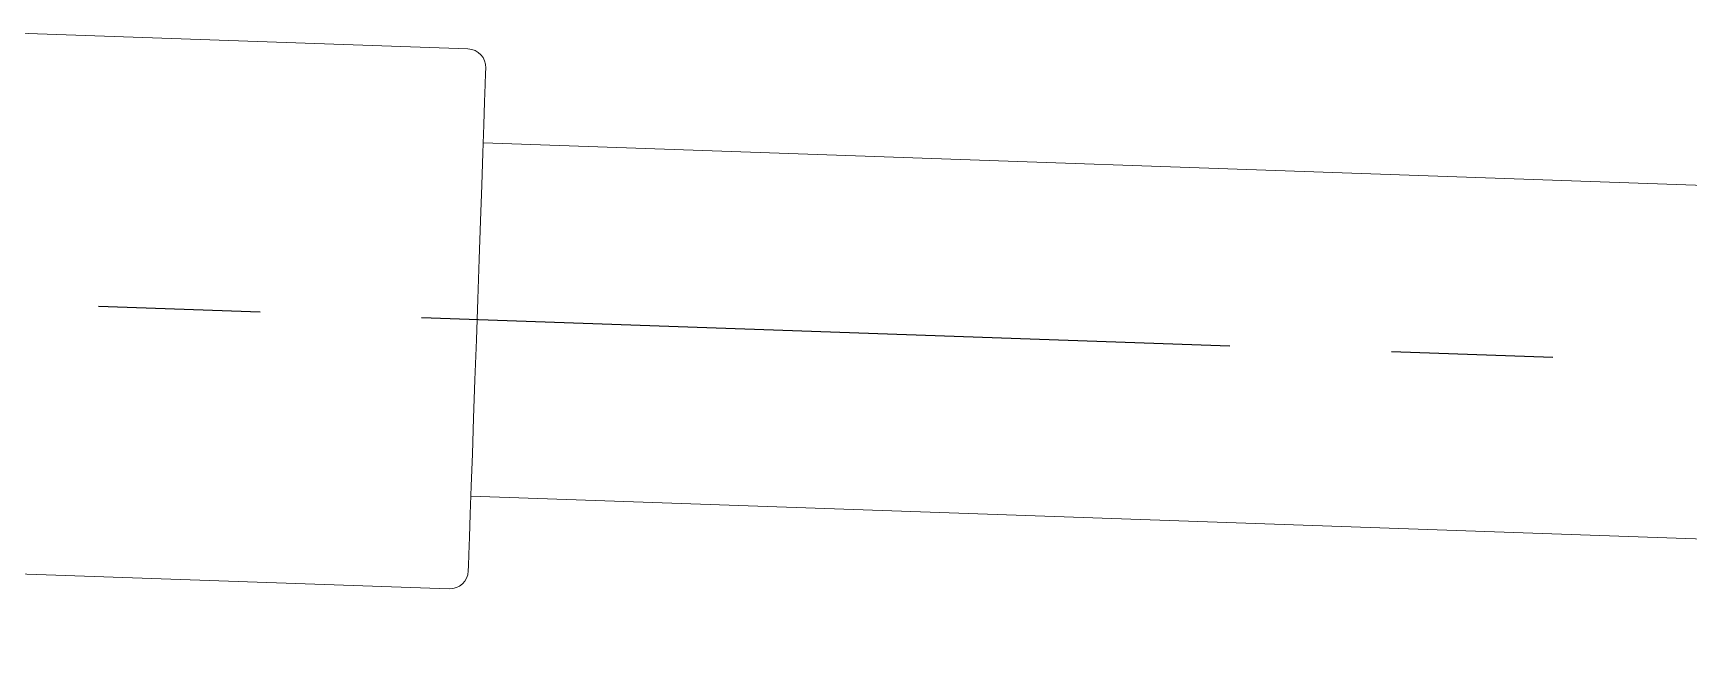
# Model space of a CAD drawing. Extents: x -6207 to -5787, y -4608 to -3937.
# Drawn here: x -5948.71 to -5930.79, y -4081.79 to -4074.99 of the extents above; entities that cross this region are included whole.
import ezdxf

# ---------------------------------------------------------------- set-up
doc = ezdxf.new("R2010")
doc.units = 0
doc.header["$LTSCALE"] = 7
doc.linetypes.add('CENTER', pattern=[2, 1.25, -0.25, 0.25, -0.25])
doc.layers.get('0').update_dxf_attribs({"color": 2, "linetype": 'CONTINUOUS'})
doc.layers.add('CL', color=1, linetype='CENTER')

msp = doc.modelspace()

# ---------------------------------------------------------------- linework, layer by layer
at = {"color": 7, "linetype": 'Continuous', "lineweight": 15}
for p, q in [((-5944.00547, -4075.16191), (-5948.871, -4074.99202)), ((-5892.52901, -4077.97013), (-5943.84084, -4076.17829)), ((-5943.97416, -4079.99595), (-5892.66232, -4081.7878)), ((-5951.53081, -4080.7427), (-5944.20928, -4080.99835))]:
    msp.add_line(p, q, dxfattribs=at)
at = {"color": 7, "linetype": 'Continuous', "lineweight": 15, "flags": 128}
msp.add_lwpolyline([(-5943.81257, -4075.36877), (-5943.81265, -4075.37098), (-5943.81449, -4075.42372), (-5943.81874, -4075.54543), (-5943.82529, -4075.73297), (-5943.83397, -4075.98148), (-5943.84455, -4076.28453), (-5943.85676, -4076.63427), (-5943.87029, -4077.02163), (-5943.88478, -4077.43657), (-5943.89986, -4077.86839), (-5943.91514, -4078.30584), (-5943.93022, -4078.73767), (-5943.94471, -4079.15261), (-5943.95824, -4079.53997), (-5943.97045, -4079.88971), (-5943.98103, -4080.19276), (-5943.98971, -4080.44126), (-5943.99626, -4080.6288), (-5944.00051, -4080.75052), (-5944.00235, -4080.80325), (-5944.00243, -4080.80547)], dxfattribs=at)
at = {"color": 7, "linetype": 'Continuous', "lineweight": 15}
for centre, start, end in [((-5944.01245, -4075.3618), 358, 88), ((-5944.20231, -4080.79848), 268, 358)]:
    msp.add_arc(centre, 0.2, start, end, dxfattribs=at)
at = {"layer": 'CL', "color": 1, "linetype": 'CENTER'}
msp.add_line((-5958.49875, -4077.57758), (-5892.59567, -4079.87897), dxfattribs=at)

doc.saveas('drawing.dxf')
